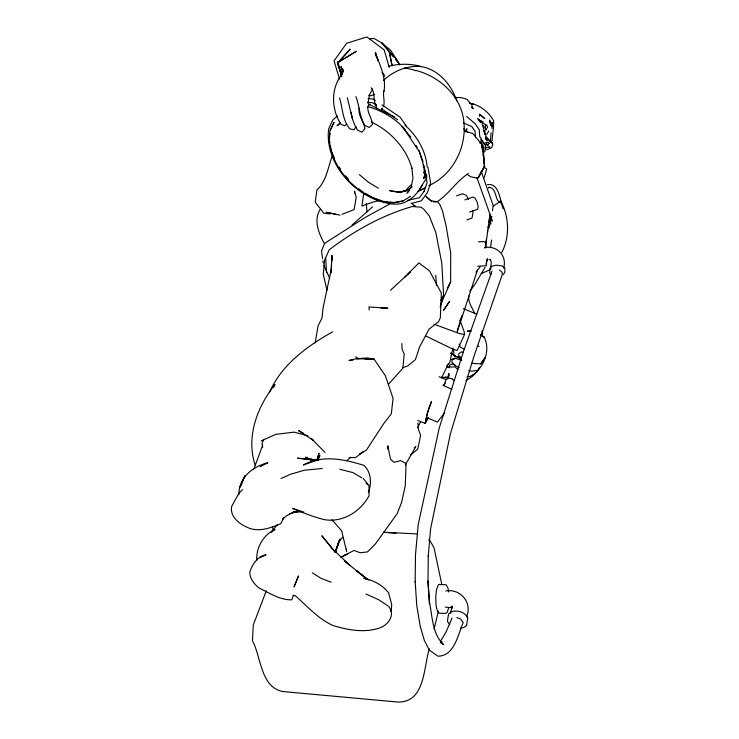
<?xml version="1.0" encoding="UTF-8"?>
<svg xmlns="http://www.w3.org/2000/svg" width="739" height="739" viewBox="0 0 739 739"><rect width="100%" height="100%" fill="white"/><g stroke="black" fill="none" stroke-linecap="round" stroke-linejoin="round"><path stroke-width="1.11" d="M440.832 304.265L450.642 281.864L450.688 252.849L446.014 225.524L442.365 210.504L439.705 204.278L437.802 202.006L431.022 200.666L425.941 196.537L431.807 201.581M456.822 617.545L460.554 619.005L463.242 622.561C457.847 634.625 454.688 655.899 437.987 656.204L429.322 650.108L424.362 640.417L420.297 626.644L416.778 605.583L415.152 581.334M428.001 581.759L427.955 581.03L429.553 604.206L428.001 581.759L428.269 555.562M415.152 582.064L415.484 554.832L418.209 524.57L439.234 428.029L463.584 351.117L491.989 271.167M503.665 268.165C507.37 255.435 496.663 245.043 484.387 247.657L485.107 248.036M354.517 193.369L354.554 191.198L356.226 197.202L354.092 209.608L342 214.384M490.936 268.857C490.077 266.058 492.867 261.116 489.587 259.343M359.191 108.143C357.768 115.801 364.031 121.473 364.918 128.706L361.944 132.216L357.537 130.101L355.016 125.676L352.577 119.358L347.339 97.834M491.962 128.475L492.146 122.175L491.989 126.378M331.211 272.238L331.848 255.629L332.153 260.11M426.782 175.799L426.699 177.997L419.743 188.768M427.124 166.986C425.932 151.052 416.972 135.727 405 125.251M331.155 272.848L331.848 255.629M335.792 552.384L335.949 549.271L335.691 551.488L339.589 539.267M424.611 174.681L423.613 164.834M335.802 552.051L335.949 549.271M449.432 367.893L449.598 365.195L452.009 364.078L455.206 365.177M428.223 556.356L430.606 528.727L450.421 433.645L473.81 356.752L502.086 275.139L502.28 272.497L499.509 269.911M329.409 138.766L329.945 133.417M479.38 116.272L479.611 114.259L484.71 118.526L479.611 114.259M486.946 259.371L486.225 265.772L477.68 266.234M491.851 216.388L488.821 228.453M492.488 210.809L492.996 206.357L500.774 200.999C509.06 216.721 510.141 236.683 501.744 252.498M490.872 224.074L490.059 214.375L485.625 246.346M383.911 90.703C382.534 95.941 385.361 101.446 383.43 106.555M490.576 247.611L491.592 239.99M363.828 192.861L361.934 206.042L373.703 201.886L379.329 200.62M490.511 139.606L491.056 132.743M485.375 246.059L486.382 239.27M487.38 232.48L487.722 230.217M488.054 227.954L488.553 224.554M488.885 222.291L490.059 214.375M459.603 359.283L460.083 356.272M368.207 102.019L369.361 94.989L372.659 88.911M315.211 342.905L318.029 325.954L322.075 317.835L323.008 308.191L331.358 268.876M466.411 617.074C472.905 603.329 460.628 588.244 445.885 590.988M383.975 91.414C386.358 78.463 380.289 65.208 375.218 53.457L378.257 60.894L375.44 52.358L375.948 55.767M482.844 150.017L483.491 146.248L481.385 142.535M450.559 613.352L452.019 606.054L451.788 608.668L451.159 606.331M452.979 347.977L449.737 362.803L446.615 366.054M317.059 460.425L319.045 453.21L317.022 459.621M429.322 648.925C423.475 667.354 425.248 702.577 397.868 702.05L282.418 691.501C260.424 686.753 261.2 656.759 252.452 640.759L253.283 624.954L266.345 590.655M434.107 628.954L438.375 611.199M335.294 552.319L338.896 541.207M484.156 177.859L486.687 169.009L483.343 166.765M335.257 552.144L337.788 544.763M486.05 264.026L487.611 258.548M488.802 130.923L486.761 134.359M485.163 148.715L485.449 145.038L481.089 139.394L484.83 144.742M440.185 307.054L443.594 295.397L441.802 263.093L435.816 232.499L429.331 216.01L424.02 209.488L421.147 207.234L412.713 206.541L414.921 205.775L411.161 203.17M336.956 548.015L338.48 542.842M253.911 469.016L262.742 444.989M332.568 155.255C327.959 166.922 326.61 181.147 316.948 189.914L315.257 202.246L323.719 213.128L330.222 213.95M457.025 332.578L477.449 270.058M337.178 547.091L340.383 539.11M269.458 392.4C281.439 364.78 307.082 346.175 332.642 331.811M443.927 385.684L445.94 379.56L439.058 376.742M465.838 131.985L466.946 128.752L465.829 131.653M448.591 608.179L447.04 612.603L445.081 613.435L439.021 613.194A14.798 3.898 89.9 0 1 435.973 603.975L435.742 596.419L436.546 589.537L438.144 585.205A14.826 3.861 89.6 0 1 440.102 584.558L446.116 584.761L447.899 587.902L448.684 591.939M293.549 595.181L291.766 599.828C279.924 600.17 269.079 592.844 258.715 587.801C253.957 583.736 249.588 578.397 249.81 571.792C252.636 564.18 257.357 556.218 266.095 554.795L259.888 557.76M447.391 378.784L448.878 373.444L448.961 375.449M460.083 320.735L462.226 315.461L457.21 330.758M451.991 618.155L446.217 631.669L440.444 641.369M484.618 151.255L485.357 149.555M490.243 140.946L490.557 140.225M459.954 320.209L464.231 331.857L464.563 334.471L457.127 350.443L453.025 349.233L425.729 335.931M320.236 209.313C313.373 219.843 318.657 233.256 324.144 243.14M263.768 439.714L261.985 443.455L262.705 447.381M330.259 130.203L334.056 122.305L329.973 130.581L329.114 140.715C332.67 169.055 355.422 193.572 382.543 201.479L393.554 202.819L402.829 201.128L410.551 196.334L410.182 196.611M368.355 492.627C371.772 483.833 371.394 472.23 364.004 465.441C344.697 459.252 322.149 454.568 303.369 464.979L319.424 459.353L316.209 460.471L311.313 460.554L317.816 460.462M441.571 377.86L448.499 363.597M390.46 611.439L391.402 609.499L391.679 604.493L388.649 592.937C382.46 584.891 373.509 580.374 363.8 578.267L368.909 579.986L356.42 570.674L364.345 577.076L344.466 560.91M417.664 427.678L420.639 421.747M273.485 387.448L274.982 384.548C257.163 406.662 245.764 437.257 255.232 465.274M440.915 300.228L443.612 295.129M447.4 287.988L450.642 281.864M356.143 126.766L354.027 129.75L349.861 128.909C342.434 120.318 342.757 108.273 339.543 97.936M317.41 460.027L319.839 455.741L317.336 459.399M479.565 367.412C476.784 373.287 471.334 377.417 465.958 380.622M479.593 367.357C477.422 372.41 472.692 376.447 467.103 376.973M405.221 465.034L415.854 446.522L414.302 448.203M466.993 174.33L470.789 176.787L477.68 178.21L484.544 166.469L483.435 153.084L481.652 144.299L472.988 133.62L464.212 130.877M503.333 274.668L504.792 272.22L504.839 268.109L501.873 265.864L496.192 265.172L491.176 266.446L489.772 268.913L489.698 273.014L491.204 274.123M485.107 267.306L474.595 284.848L469.792 291.258M485.172 149.093L487.001 147.107L489.883 147.514L488.978 146.433M426.08 175.485L423.669 178.764M479.325 175.577L484.544 166.469L483.232 150.978L481.652 144.299L482.521 150.95M488.47 188.103L489.061 187.198M406.903 193.378L411.253 186.727L412.972 178.062L411.789 167.91L411.956 168.372C406.108 147.846 390.404 130.988 371.264 121.981M422.532 184.648C417.045 194.939 407.799 204.269 395.273 204.167L394.986 204.213C359.293 201.867 323.968 165.425 328.679 128.817L332.689 120.198L337.418 115.894M277.402 524.708L270.954 532.422L274.973 529.438C263.269 534.999 255.999 547.645 256.738 560.522M317.243 459.547L319.839 455.741M484.211 132.41L485.301 130.84M480.701 363.902L485.089 357.621L480.701 363.902L471.694 363.32M428.417 417.683L425.248 423.41L417.904 420.528M423.502 172.935L425.47 170.432M443.954 384.742L445.284 383.042M475.962 272.164L480.073 266.964M426.191 175.651L423.429 178.385M444.453 413.018L437.405 422.071L426.542 417.544M490.65 142.156L492.063 140.502C492.479 133.814 494.021 127.284 493.541 120.586C488.479 111.654 479.62 104.79 469.394 103.183M381.481 109.326L382.617 108.051M407.873 192.297L409.267 190.736M338.342 62.39L350.212 49.227L337.741 62.63L338.185 65.928L342.175 74.039L340.559 69.891M367.431 106.878L370.045 103.996M340.152 540.117L342.72 537.281M482.992 153.352L484.867 151.338M477.68 178.21L479.14 176.704L484.544 166.469L483.675 159.818M407.457 274.455L418.985 262.899L429.553 271.028L441.368 293.134L440.333 317.807L438.578 321.742L429.036 329.178L419.613 346.905L415.41 359.644L407.771 365.934L402.672 367.708M346.388 124.217L344.762 125.778L341.067 124.383C331.266 109.788 330.49 87.904 342.194 74.186L342.813 69.078L343.275 71.286M479.823 143.19L480.83 142.23L481.357 138.812L479.713 136.549L479.26 129.731L475.131 123.699L466.651 116.476M424.029 176.335L426.403 174.118M404.547 277.347L410.339 271.952L390.534 290.233M388.363 384.409L402.801 368.318L404.224 354.11L402.127 349.298L401.804 343.543M339.829 123.274L337.039 125.815L340.485 122.97M383.513 80.366C393.675 70.953 407.429 65.078 421.433 66.621C438.818 69.752 451.437 84.819 456.841 100.929M352.023 225.062L372.511 206.902M410.792 184.999L406.302 189.766L409.776 188.759L412.297 186.902M347.219 460.286L350.656 457.321M410.718 454.808L417.72 449.257L420.648 435.243L418.431 429.414L417.96 422.939M471.759 375.892C483.546 367.846 490.936 350.803 484.304 337.298L481.015 335.044M468.397 173.508C456.684 181.037 449.275 193.498 437.774 201.359L433.673 202.117M242.568 489.643L238.9 493.227L231.584 506.594C229.986 516.653 238.669 523.471 246.844 527.175C258.077 532.773 270.141 528.117 280.857 523.637L283.878 517.346L282.926 519.083L285.965 516.164L294.27 511.868M343.57 59.074L337.741 62.63L341.353 75.637M345.51 57.891L356.198 51.361L337.741 62.63L339.755 67.822M428.74 185.701C452.009 175.328 465.81 149.204 464.083 124.272C462.586 97.428 440.786 76.939 415.789 70.362M390.09 203.798L365.103 217.515L324.689 243.316L321.474 250.891L322.61 258.65M423.447 177.554L425.156 176.621M417.904 191.401L425.775 187.3M340.855 557.483L347.783 553.871L344.67 555.109M260.146 466.706L267.887 462.734C252.599 466.549 238.54 477.791 238.919 494.705M487.426 184.658C499.425 182.348 499.998 201.377 503.25 208.961M261.181 440.869L275.841 434.338L294.177 432.13L307.895 435.834M280.977 478.549L290.575 474.262L304.339 470.216L322.186 468.535M481.237 273.624L490.557 269.523M339.977 215.178L326.213 212.278L335.746 214.292M419.013 190.81L424.14 188.759M403.041 191.65L408.205 189.618L398.866 192.445L397.961 192.482L406.321 190.828L398.866 192.445L389.471 190.616L401.018 192.408M374.71 94.333L370.821 95.765L368.844 95.349M446.033 379.199L448.869 378.156L452.194 378.774M440.361 642.644L442.134 642.006L440.361 642.126M341.686 556.79L354.12 550.444L360.096 552.735L367.459 551.931L375.338 544.006L397.102 513.753L401.61 502.428L405.258 485.754L406.062 463.51L400.723 460.637L393.942 462.281L390.515 459.205L387.799 445.774L387.873 449.118M456.582 195.863L462.54 193.747L466.457 195.465L468.628 199.364M464.914 199.89L472.951 197.054L474.872 197.904L477.034 201.812L478.179 206.495L477.643 209.239L469.598 212.038M466.983 219.862L471.962 218.153L473.062 212.61L472.563 210.532M296.625 511.619L289.559 513.707M414.921 205.775C383.892 214.255 354.757 230.328 329.224 249.773L324.56 260.1L323.285 274.391L326.971 290.224M412.196 203.197L421.479 200.796L427.401 192.491L430.652 183.06L427.955 167.365M388.806 66.205C399.402 63.6 410.939 63.517 421.433 66.621M349.261 457.533L355.524 457.57L362.969 452.065L359.422 454.143L366.35 450.208L383.929 423.318L391.328 413.831L393.056 398.33L385.333 375.689L374.026 359.089L367.357 357.953L356.272 358.757L348.937 360.466L353.205 360.013M292.949 512.293L295.711 511.785M403.198 200.86L393.905 202.56L389.675 202.07M293.06 512.275L301.115 511.434M292.589 512.561L301.3 511.286L292.468 508.414C302.861 512.654 313.299 516.894 324.218 519.628C342.628 522.842 360.586 511.684 369.112 495.684L368.983 485.477L363.255 478.512M460.36 628.058L463.778 627.577L466.595 625.425L467.778 617.647C464.794 611.957 457.432 610.026 451.511 611.606L448.721 613.786L447.788 618.46L447.52 621.564L449.848 624.751M407.679 200.38L419.493 197.673L424.537 190.736L424.02 191.66L427.05 182.727L425.165 170.727M369.639 38.881L373.906 38.391L381.804 42.917L390.598 50.197L399.836 64.755L395.504 59.517M469.718 330.896L467.251 331.183L471.362 331.127M446.513 367.218L454.984 366.84L457.94 369.749M486.668 149.768L491.574 147.837L492.756 145.186L492.174 142.415L489.504 140.964L491.694 142.082L492.608 143.671L486.17 137.094L488.239 139.643L487.213 138.156M478.392 241.856L483.768 241.542L485.218 242.346L486.151 247.611M476.544 370.562L471.639 371.163L468.674 370.655M488.627 187.355C496.959 187.309 494.585 200.158 499.86 202.274M311.313 460.554L317.031 460.452M297.688 511.6L300.856 511.554M446.892 367.403L449.201 367.375L446.956 367.403M381.158 308.218L387.864 308.154L368.918 306.971L369.232 310.02M356.272 358.757L374.026 359.089L365.149 358.923M441.165 377.37L448.675 377.453M293.041 595.477L294.972 595.486C307.119 605.98 317.844 618.645 332.919 625.499C348.161 630.136 364.78 633.184 380.243 627.771C388.52 624.483 395.522 614.765 388.788 606.617M447.769 377.417L444.832 377.315L446.652 377.389M445.303 607.125L451.917 607.707M455.178 97.428L461.561 97.677L466.956 99.34L471.731 104.929L472.72 108.393M489.079 259.518L490.308 259.574M383.439 532.163L416.584 533.9M388.104 532.791L396.002 533.207M317.068 460.027L297.531 458.162L313.438 460.083L307.821 458.485L311.304 459.861L305.65 457.118L311.248 459.944M298.205 511.36L303.84 511.915M463.325 352.078L461.515 351.893L458.808 353.658L458.651 356.327L461.45 358.997M368.096 98.546L373.5 99.146L375.384 100.421M367.902 102.222L372.724 102.776L376.28 105.187M383.319 201.331L387.559 201.821M470.05 103.442L473.348 103.866L470.124 103.377M486.354 144.678L488.488 144.918L486.696 144.687L486.096 143.8L487.204 144.936L486.068 142.682L487.177 142.23L485.902 142.766L488.294 142.535L489.292 143.449L488.119 142.221M464.563 334.471L459.455 333.566L433.811 324.135M404.621 67.96L413.24 69.688L415.263 70.759M339.801 469.293L352.845 472.554L361.879 477.874M460.406 358.563L453.94 355.524L450.836 352.873M367.671 106.592C381.961 110.508 395.236 118.268 405.064 129.436M373.26 197.766L382.312 200.971M331.211 582.203L321.234 578.434L312.274 572.799M453.589 349.621L453.94 355.524L458.069 357.103M450.735 353.547L453.857 354.748M453.94 355.524L457.931 357.066M463.307 308.662L476.729 314.14M482.234 122.729L480.997 122.129L486.983 125.482L487.638 127.912M463.556 122.96L471.861 126.637L475.075 131.293L475.482 137.445M365.99 594.027L378.885 599.837L388.169 606.017M442.864 385.222L451.991 389.351M459.196 367.616L455.64 365.944L451.991 362.322L451.963 359.607L455.473 358.286L461.699 360.336M477.246 345.704L479.038 346.609M394.617 117.104L368.641 104.162L367.616 102.425M487.583 140.151L486.123 139.385L486.04 137.454M303.313 433.128L298.621 430.634L313.548 440.573L311.248 438.347M463.963 349.076L460.443 347.136L459.122 344.143M441.174 643.179L443.714 644.657C432.112 634.201 432.509 616.234 429.387 602.008M361.426 190.958L363.394 192.131M365.362 193.304L372.253 197.405M378.386 188.214L368.613 182.348L359.394 174.681M489.985 141.195L490.945 141.777L488.599 139.671L485.717 139.44L487.583 140.068L486.123 139.385L485.809 135.385L484.11 130.6L484.969 134.526M480.719 335.044L484.304 337.298L480.673 334.841M355.653 356.808L358.821 358.831M485.089 147.412L485.56 148.216M381.989 104.892L400.039 117.15L406.191 125.769M381.61 108.809L397.711 119.773M471.445 107.377L473.145 108.624L471.833 107.155M452.388 379.172L454.042 380.437M428.611 539.978L430.338 541.336L433.996 547.664L441.765 584.327M344.383 560.855L350.11 565.538L333.769 550.121L321.853 535.729L332.532 549.234M463.658 128.771L467.944 132.364M358.914 188.842L360.586 190.256M313.271 460.379L311.553 458.937L313.05 460.286M382.063 72.644L383.68 74.039L384.742 76.339M311.368 438.569L325.021 452.425M332.014 519.822L341.667 530.814L346.6 551.34L346.397 549.068M345.612 175.854L348.503 179.18M401.711 126.545L410.773 137.011M393.342 56.894L381.804 42.917L395.541 58.298L399.836 64.755M366.147 483.047L367.569 484.775M482.096 124.438L483.334 125.972M480.054 121.723L477.791 118.637L480.747 122.729M333.538 550.269L334.887 552.125M403.309 127.616L419.373 151.883L424.814 169.296M371.107 87.765C375.523 92.846 372.807 100.393 376.169 106.019L375.394 103.608L376.779 108.411M339.266 167.116L340.411 168.926M416.103 145.491L417.249 147.394M448.425 374.091L448.961 376.567M323.867 265.199L329.751 278.381M331.663 151.587L334.573 158.663M484.636 126.794L485.458 128.965M474.715 313.733C472.627 307.683 467.824 302.861 468.868 295.859M343.136 72.256L341.012 66.538L342.859 71.572M476.923 177.637L492.433 221.21M481.144 171.346L493.56 206.504M418.967 150.248L423.022 161.684M352.438 118.905L351.034 112.54M355.912 96.56C359.514 106.019 359.422 116.725 364.946 125.501L369.204 127.468L372.493 124.457C371.985 118.12 367.246 112.975 367.763 106.407M482.816 125.75L484.987 134.396M339.543 79.101L334.046 60.884L346.6 43.287L366.941 36.95L384.132 49.883L389.305 67.406M337.4 61.679L341.76 76.791M272.46 527.018L273.412 530.325M339.358 66.658L341.649 76.265M392.104 65.429L389.204 51.296L392.086 65.919M329.502 140.909L329.89 143.061M330.278 145.204L331.248 150.58M322.934 260.867L323.257 263.084M482.955 154.275L483.241 156.492M423.225 164.788L423.456 167.005M481.976 330.924L482.401 335.238M435.761 275.222L436.453 285.559M366.341 203.234L366.932 212.139M325.687 257.772L326.527 272.608M500.774 200.999L500.866 203.142M486.521 128.771A2.522 0.527 84.1 0 1 485.837 129.316A2.522 0.527 84.1 0 1 485.384 125.806A2.522 0.527 84.1 0 1 486.068 125.279M426.542 416.704L425.248 423.41L427.234 413.683L431.585 401.434L428.823 408.168L426.542 416.704M294.427 585.972L294.048 586.951L298.491 575.94L294.427 585.972M242.595 481.071L240.175 487.047L245.172 475.51L242.595 481.071M449.635 301.383L443.603 310.149L449.635 301.383M454.596 358.304L451.963 359.607L455.473 358.286L454.596 358.304M480.008 120.411L479.066 119.986L483.121 122.203L480.008 120.411M490.16 141.057L491.019 142.156L490.16 141.057M490.012 121.713L489.624 119.995L490.742 125.399L490.012 121.713"/></g></svg>
